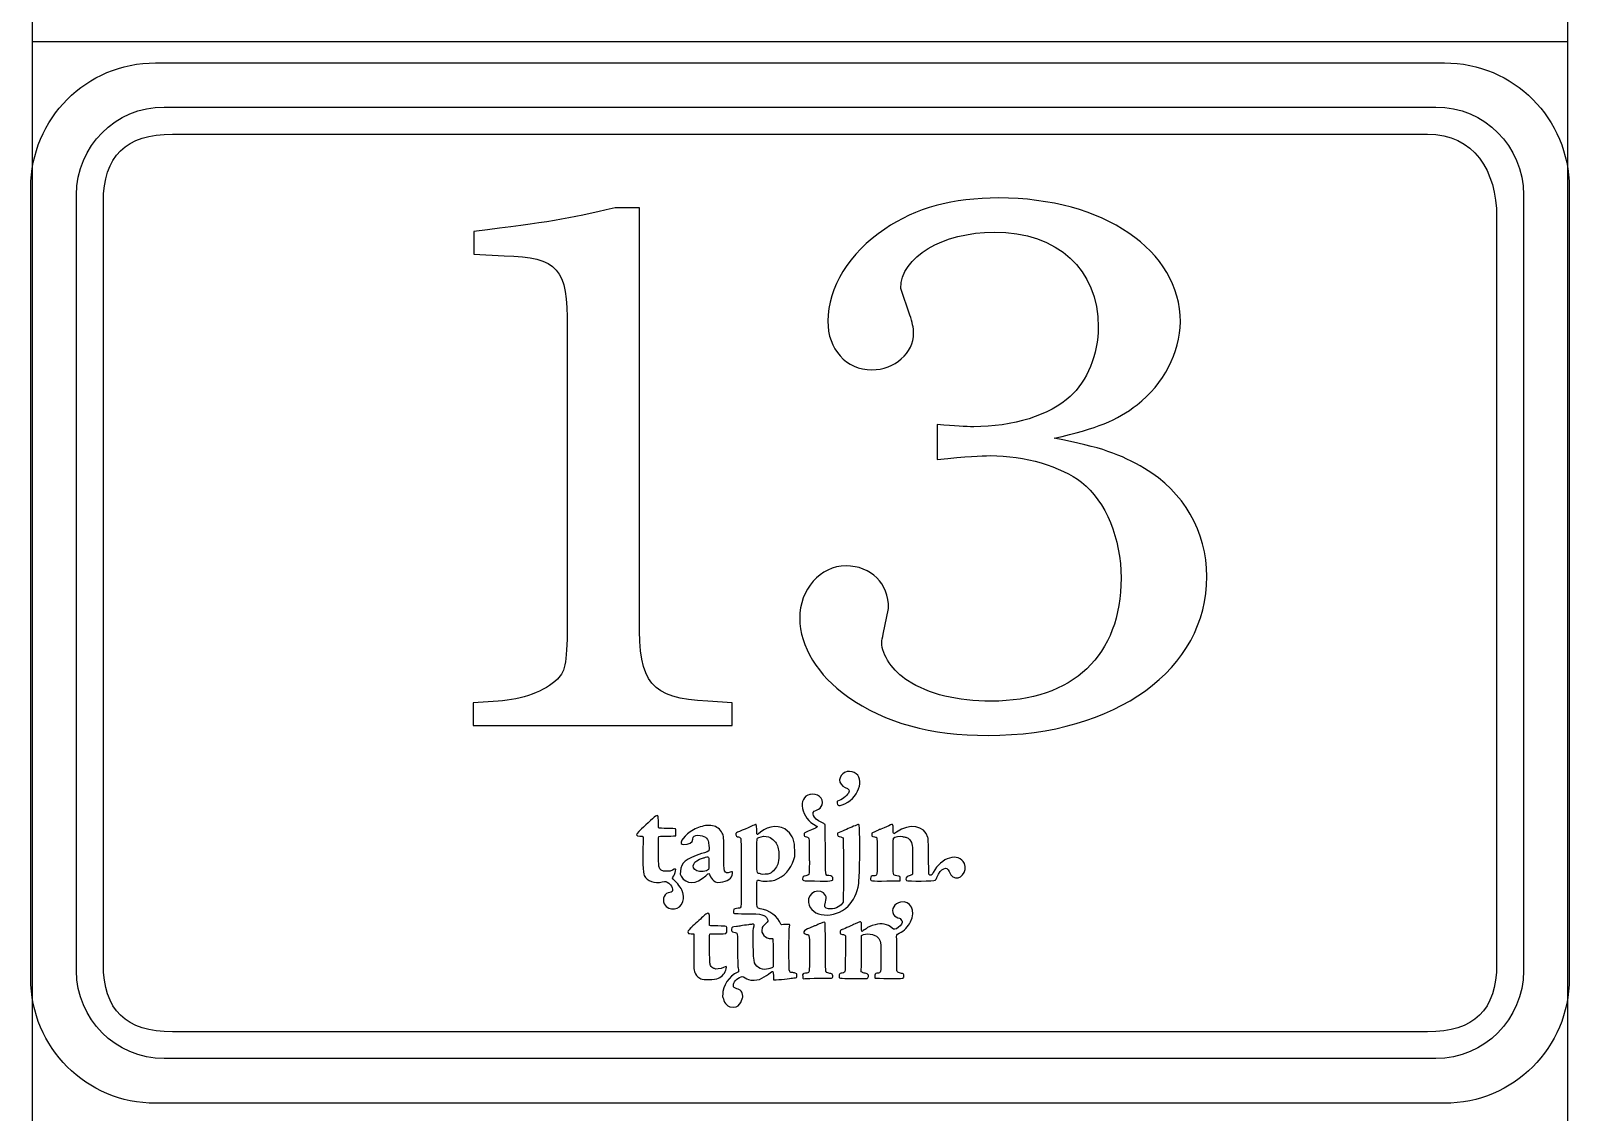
# Model space of a CAD drawing. Header units: millimetres. Extents: x 0 to 115, y 0 to 901.
# Drawn here: x -0.1 to 115.1, y 497.5 to 578.5 of the extents above; entities that cross this region are included whole.
import ezdxf

# ---------------------------------------------------------------- set-up
doc = ezdxf.new("R2010")
doc.units = ezdxf.units.MM
doc.layers.add('1', color=7, linetype='CONTINUOUS')

msp = doc.modelspace()

# ---------------------------------------------------------------- linework, layer by layer
at = {"layer": '1', "color": 7}
for p, q in [((0, 0.000023), (0, 900.64166)), ((114.999971, 900.64166), (114.999971, 0.000023)), ((0, 577.712068), (115.010869, 577.712068)), ((9.864019, 572.802107), (105.140122, 572.802107)), ((9.864019, 572.802107), (9.864019, 572.802107)), ((10.503252, 570.771165), (104.500888, 570.771165)), ((10.503252, 570.771165), (10.503252, 570.771165)), ((3.30588, 508.096314), (3.30588, 566.224918)), ((111.69826, 566.224918), (111.69826, 508.096314)), ((5.317772, 508.597964), (5.317772, 565.687285)), ((45.47129, 565.249135), (43.650604, 565.249135)), ((45.47129, 534.382491), (45.47129, 565.249135)), ((109.686369, 564.567215), (109.686369, 508.597964)), ((33.064802, 563.483835), (33.064802, 561.775332)), ((33.064802, 561.775332), (35.341277, 561.660679)), ((65.730965, 557.21956), (65.049045, 559.212049)), ((40.064971, 556.308688), (40.064971, 534.496791)), ((67.780251, 549.018535), (67.780251, 546.39916)), ((63.739887, 533.300875), (64.138173, 535.236919)), ((34.886546, 528.288961), (33.008004, 528.175719)), ((33.008004, 528.175719), (33.008004, 526.467217)), ((52.415015, 528.175719), (50.593271, 528.288961)), ((52.415015, 526.467217), (52.415015, 528.175719)), ((33.008004, 526.467217), (52.415015, 526.467217)), ((60.570179, 518.506081), (60.323587, 518.397425)), ((60.323587, 518.397425), (60.323587, 518.288417)), ((63.158156, 518.529717), (62.885459, 518.399895)), ((62.885459, 518.399895), (62.885459, 518.280303)), ((57.04099, 516.418342), (57.115426, 516.659642)), ((57.115426, 516.659642), (57.111545, 517.103436)), ((58.200218, 516.532995), (58.194573, 516.429631)), ((58.200218, 517.23855), (58.200218, 516.532995)), ((58.204098, 516.30122), (58.201276, 516.229606)), ((65.936281, 516.345317), (65.940515, 515.328259)), ((47.786218, 515.543453), (47.510698, 515.543453)), ((47.956962, 515.63835), (47.786218, 515.543453)), ((48.538693, 515.565325), (48.515057, 515.339547)), ((48.515057, 515.339547), (48.606073, 515.176917)), ((58.201276, 516.229606), (58.194573, 515.770642)), ((65.940515, 515.328259), (65.892184, 515.289806)), ((51.162301, 514.76205), (51.301648, 514.695728)), ((51.301648, 514.695728), (51.537304, 514.719364)), ((64.018228, 514.821317), (65.008828, 514.835075)), ((65.008828, 514.835075), (65.008828, 514.9716)), ((60.724695, 513.230995), (60.659784, 513.12622)), ((60.744098, 513.807081), (60.724695, 513.230995)), ((52.537782, 512.712764), (52.530726, 512.554367)), ((52.647848, 512.744514), (52.537782, 512.712764)), ((62.119226, 511.694648), (62.064192, 511.730278)), ((62.109701, 511.374678), (62.119226, 511.694648)), ((49.355726, 510.862092), (49.559632, 510.851156)), ((49.559632, 510.851156), (49.557162, 510.545298)), ((55.488062, 509.429109), (55.495118, 508.383123)), ((55.495118, 508.383123), (55.443965, 508.340437)), ((62.09312, 508.02082), (62.106879, 508.571859)), ((54.072718, 507.388289), (54.455834, 507.440501)), ((54.455834, 507.440501), (54.636457, 507.531517)), ((57.268531, 507.871948), (57.148587, 507.913223)), ((57.275234, 507.74777), (57.268531, 507.871948)), ((61.501865, 507.521992), (62.521745, 507.517759)), ((62.146742, 507.976723), (62.09312, 508.02082)), ((62.521745, 507.517759), (62.572545, 507.566089)), ((104.500888, 503.513026), (10.503252, 503.513026)), ((105.140122, 501.520537), (9.864019, 501.520537))]:
    msp.add_line(p, q, dxfattribs=at)
at = {"layer": '1', "color": 1}
for p, q in [((9.224645, 576.109398), (105.779526, 576.109398)), ((9.224645, 576.109398), (9.224645, 576.109398)), ((-0.119865, 507.514937), (-0.119865, 566.758318)), ((115.124035, 566.758318), (115.124035, 507.514937)), ((105.779526, 498.164915), (9.224645, 498.164915))]:
    msp.add_line(p, q, dxfattribs=at)
for points in [[(-0.119865, 566.758318), (-0.119865, 571.936743), (4.047196, 576.109398), (9.224645, 576.109398)], [(105.779526, 576.109398), (110.956975, 576.109398), (115.124035, 571.936743), (115.124035, 566.758318)], [(9.224645, 498.164915), (4.047196, 498.164915), (-0.119865, 502.334748), (-0.119865, 507.514937)], [(115.124035, 507.514937), (115.124035, 502.334748), (110.956975, 498.164915), (105.779526, 498.164915)]]:
    msp.add_open_spline(points, degree=3, dxfattribs=at)
at = {"layer": '1', "color": 7}
for points in [[(3.30588, 566.224918), (3.30588, 569.868407), (6.231466, 572.802107), (9.864019, 572.802107)], [(105.140122, 572.802107), (108.772674, 572.802107), (111.69826, 569.868407), (111.69826, 566.224918)], [(5.317772, 565.687285), (5.317772, 569.12581), (7.005814, 570.771165), (10.503252, 570.771165)], [(104.500888, 570.771165), (107.998327, 570.771165), (109.686369, 568.003976), (109.686369, 564.567215)], [(72.389645, 565.989263), (68.975109, 565.989263), (66.130662, 565.249135), (63.854187, 563.654932)], [(85.992403, 556.706621), (85.992403, 562.058965), (80.243184, 565.989263), (72.389645, 565.989263)], [(43.650604, 565.249135), (39.952082, 564.394707), (38.755813, 564.166107), (33.064802, 563.483835)], [(63.854187, 563.654932), (61.179426, 561.888221), (59.58487, 559.268493), (59.58487, 556.763418)], [(65.049045, 559.212049), (65.049045, 561.546379), (68.178537, 563.425979), (72.049214, 563.425979)], [(72.049214, 563.425979), (76.829706, 563.425979), (79.844897, 560.635507), (79.844897, 556.308688)], [(35.341277, 561.660679), (39.383052, 561.546379), (40.121415, 560.693363), (40.064971, 556.308688)], [(59.58487, 556.763418), (59.58487, 554.656277), (60.950473, 553.118518), (62.88687, 553.118518)], [(66.016362, 555.852546), (66.016362, 556.250479), (65.902062, 556.706621), (65.730965, 557.21956)], [(82.748258, 550.498791), (84.739689, 552.036549), (85.992403, 554.428735), (85.992403, 556.706621)], [(62.88687, 553.118518), (64.594315, 553.118518), (66.016362, 554.37088), (66.016362, 555.852546)], [(79.844897, 556.308688), (79.844897, 554.314435), (78.991881, 552.207294), (77.739167, 551.125677)], [(77.739167, 551.125677), (76.260675, 549.702219), (73.414817, 548.847791), (70.512867, 548.847791)], [(76.544661, 547.993363), (79.788453, 548.733491), (81.211911, 549.303932), (82.748258, 550.498791)], [(70.512867, 548.847791), (69.885981, 548.847791), (69.145853, 548.904235), (67.780251, 549.018535)], [(83.317642, 545.715477), (81.495897, 546.797446), (80.073497, 547.310033), (76.544661, 547.993363)], [(67.780251, 546.39916), (70.056726, 546.626349), (71.024042, 546.684205), (71.76417, 546.684205)], [(71.76417, 546.684205), (74.324631, 546.684205), (77.057248, 545.886574), (78.593595, 544.690305)], [(87.98348, 537.629105), (87.98348, 540.988961), (86.219592, 544.006622), (83.317642, 545.715477)], [(78.593595, 544.690305), (80.413928, 543.266847), (81.552342, 540.476374), (81.552342, 537.514805)], [(60.950473, 538.425677), (59.01584, 538.425677), (57.479493, 536.660377), (57.479493, 534.496791)], [(64.138173, 535.236919), (64.138173, 537.116519), (62.829015, 538.425677), (60.950473, 538.425677)], [(71.593073, 525.727089), (81.154056, 525.727089), (87.98348, 530.681147), (87.98348, 537.629105)], [(81.552342, 537.514805), (81.552342, 531.706319), (77.96812, 528.288961), (71.820614, 528.288961)], [(40.064971, 534.496791), (40.064971, 531.250178), (39.952082, 530.566847), (39.325196, 529.941019)], [(50.593271, 528.288961), (46.325365, 528.517561), (45.414493, 529.59953), (45.47129, 534.382491)], [(57.479493, 534.496791), (57.479493, 532.390002), (58.845095, 530.226416), (61.065126, 528.63045)], [(63.625234, 532.675047), (63.625234, 532.846144), (63.683442, 533.073333), (63.739887, 533.300875)], [(65.561631, 529.826719), (64.479662, 530.510403), (63.625234, 531.762764), (63.625234, 532.675047)], [(39.325196, 529.941019), (38.414324, 529.030147), (36.70829, 528.403261), (34.886546, 528.288961)], [(71.820614, 528.288961), (69.316598, 528.288961), (67.154423, 528.801547), (65.561631, 529.826719)], [(61.065126, 528.63045), (63.910631, 526.637961), (67.269076, 525.727089), (71.593073, 525.727089)], [(60.896851, 522.979303), (60.332054, 522.696728), (60.329231, 522.062786), (60.894029, 521.828542)], [(60.65167, 520.515503), (61.861345, 520.927547), (62.45119, 522.513636), (61.556898, 522.951786)], [(61.556898, 522.951786), (61.386154, 523.035747), (61.038667, 523.050917), (60.898262, 522.979303)], [(58.252429, 521.306431), (57.28229, 521.085945), (57.583915, 519.520317), (58.707159, 518.947053)], [(59.155187, 520.525028), (59.297004, 521.01292), (58.810523, 521.434489), (58.251018, 521.306431)], [(61.124392, 521.398506), (61.02244, 521.185075), (60.612865, 520.882039), (60.323587, 520.804781)], [(60.894029, 521.828542), (61.183659, 521.708597), (61.228815, 521.621814), (61.124392, 521.398506)], [(46.898629, 519.196467), (46.897571, 519.76832), (46.852062, 519.827586), (46.584657, 519.59052)], [(59.093098, 519.220103), (58.48244, 519.510792), (58.282768, 519.955997), (58.693401, 520.10875)], [(58.693401, 520.10875), (58.982679, 520.217758), (59.094509, 520.3183), (59.155187, 520.525028)], [(60.323587, 520.804781), (60.265731, 520.789611), (60.26432, 520.682014), (60.323587, 520.553956)], [(60.323587, 520.553956), (60.37474, 520.439656), (60.416015, 520.436833), (60.65167, 520.515503)], [(46.586068, 519.591931), (46.320073, 519.356275), (45.555251, 518.653542), (45.429662, 518.532186)], [(46.922265, 518.783011), (46.907096, 518.7943), (46.898629, 518.933295), (46.898629, 519.196467)], [(47.551973, 518.756906), (47.22001, 518.763961), (46.936023, 518.776308), (46.922265, 518.783011)], [(48.174979, 518.732211), (48.165101, 518.740325), (47.885348, 518.751614), (47.551973, 518.756906)], [(48.188737, 518.211159), (48.221546, 518.237617), (48.209198, 518.69905), (48.174979, 518.732211)], [(50.294115, 518.94035), (49.951215, 518.875439), (49.579035, 518.715631), (49.279879, 518.503258)], [(50.480382, 518.981625), (50.468034, 518.975981), (50.383721, 518.956931), (50.294115, 518.94035)], [(50.950282, 518.95552), (50.795765, 518.978803), (50.507898, 518.995383), (50.480382, 518.981625)], [(51.672418, 518.412595), (51.549651, 518.681058), (51.246615, 518.910011), (50.950282, 518.95552)], [(54.058959, 519.011964), (53.947482, 518.952697), (52.824237, 518.463395), (52.740276, 518.435878)], [(54.257573, 518.681058), (54.256162, 519.097336), (54.249107, 519.109683), (54.06037, 519.011964)], [(54.279445, 518.344861), (54.267098, 518.378022), (54.257573, 518.529717), (54.257573, 518.681058)], [(56.578145, 518.562525), (56.059915, 519.043714), (55.162801, 519.002439), (54.533093, 518.473272)], [(58.707159, 518.947053), (58.864145, 518.867325), (58.829926, 518.843689), (58.122959, 518.553)], [(59.375673, 519.058883), (59.365795, 519.075464), (59.239148, 519.149547), (59.093098, 519.220103)], [(59.40319, 517.2068), (59.396134, 518.207278), (59.383787, 519.040892), (59.375673, 519.058883)], [(61.111692, 518.741736), (60.949415, 518.674356), (60.705292, 518.566758), (60.570179, 518.506081)], [(61.626042, 518.962222), (61.506098, 518.910011), (61.274323, 518.810881), (61.111692, 518.741736)], [(61.970354, 518.346272), (61.950951, 519.164717), (61.97882, 519.113917), (61.626042, 518.962222)], [(63.50282, 518.683881), (63.464015, 518.670122), (63.30844, 518.602742), (63.158156, 518.529717)], [(63.969898, 518.882495), (63.752234, 518.785833), (63.542684, 518.696228), (63.50282, 518.683881)], [(64.482484, 518.672945), (64.465903, 519.13332), (64.503298, 519.11815), (63.969898, 518.882495)], [(64.736131, 518.477153), (64.485306, 518.296883), (64.496242, 518.287006), (64.482484, 518.672945)], [(67.081398, 518.081689), (66.825281, 518.980214), (65.692512, 519.171772), (64.736131, 518.477153)], [(45.429662, 518.532186), (45.180249, 518.288417), (45.206707, 518.182231), (45.509743, 518.182231)], [(45.509743, 518.182231), (45.789496, 518.182231), (45.786674, 518.189286), (45.735874, 517.339092)], [(46.934612, 515.936095), (46.897571, 516.083556), (46.884871, 518.081689), (46.922265, 518.139545)], [(46.922265, 518.139545), (46.937435, 518.164239), (47.062671, 518.171295), (47.549151, 518.17835)], [(47.549151, 518.17835), (47.962607, 518.183642), (48.167923, 518.19352), (48.188737, 518.211159)], [(49.279879, 518.503258), (48.669573, 518.076045), (48.392643, 517.546878), (48.77964, 517.546878)], [(48.77964, 517.546878), (49.177926, 517.546878), (49.452387, 517.707039), (49.475671, 517.953631)], [(49.475671, 517.953631), (49.497896, 518.179409), (49.58609, 518.247142), (49.860198, 518.247142)], [(49.860198, 518.247142), (50.292704, 518.247142), (50.643012, 518.011486), (50.644423, 517.719386)], [(50.667707, 517.522184), (50.751668, 517.088267), (50.702279, 516.998661), (50.338212, 516.93375)], [(50.644423, 517.719386), (50.644423, 517.675289), (50.653948, 517.587095), (50.667707, 517.522184)], [(51.793421, 516.889653), (51.790951, 518.169884), (51.793421, 518.143778), (51.672418, 518.412595)], [(52.740276, 518.435878), (52.628798, 518.399895), (52.708526, 518.138134), (52.829882, 518.138134)], [(52.829882, 518.138134), (52.908551, 518.138134), (53.036609, 518.067931), (53.075062, 518.00302)], [(53.075062, 518.00302), (53.094465, 517.973034), (53.101168, 513.133275), (53.082118, 512.960767)], [(54.26992, 516.735489), (54.267098, 518.090156), (54.257573, 517.993495), (54.420204, 518.077456)], [(54.533093, 518.473272), (54.294615, 518.271836), (54.305904, 518.277481), (54.279445, 518.344861)], [(54.420204, 518.077456), (54.621287, 518.182231), (54.913387, 518.1974), (55.150454, 518.11485)], [(55.150454, 518.11485), (55.442554, 518.014309), (55.759701, 517.69187), (55.80909, 517.446336)], [(55.80909, 517.446336), (55.821437, 517.38707), (55.847895, 517.294995), (55.866945, 517.239609)], [(57.111545, 517.103436), (57.10449, 517.815695), (56.959851, 518.208689), (56.578145, 518.562525)], [(58.122959, 518.553), (57.836151, 518.434467), (57.804401, 518.409772), (57.805812, 518.29265)], [(57.805812, 518.29265), (57.805812, 518.179409), (57.826626, 518.160359), (57.990668, 518.122964)], [(57.990668, 518.122964), (58.204098, 518.074986), (58.200218, 518.096859), (58.200218, 517.23855)], [(60.323587, 518.288417), (60.323587, 518.164239), (60.330642, 518.158947), (60.557831, 518.11485)], [(60.557831, 518.11485), (60.633679, 518.099681), (60.708115, 518.073575), (60.723284, 518.054172)], [(60.723284, 518.054172), (60.757856, 518.014309), (60.773026, 514.710898), (60.744098, 513.807081)], [(61.900151, 514.628348), (61.938604, 514.854478), (62.004926, 517.181753), (61.986934, 517.655886)], [(61.986934, 517.655886), (61.986934, 517.673878), (61.97882, 517.98397), (61.970354, 518.346272)], [(62.885459, 518.280303), (62.885459, 518.148011), (62.867467, 518.16177), (63.092187, 518.122964)], [(63.092187, 518.122964), (63.298915, 518.088745), (63.290448, 518.151892), (63.290448, 516.703739)], [(64.481073, 516.658231), (64.481073, 517.786767), (64.486717, 517.997728), (64.514234, 518.039003)], [(64.514234, 518.039003), (64.580203, 518.138134), (64.982723, 518.207278), (65.181337, 518.153303)], [(65.181337, 518.153303), (65.250128, 518.134253), (65.363017, 518.107795), (65.434631, 518.092625)], [(65.434631, 518.092625), (65.666406, 518.047117), (65.849498, 517.814284), (65.910176, 517.489022)], [(65.910176, 517.489022), (65.923934, 517.412117), (65.93487, 516.961267), (65.936281, 516.345317)], [(67.133962, 516.637417), (67.120203, 517.775831), (67.113148, 517.9688), (67.081398, 518.081689)], [(45.735874, 517.339092), (45.692835, 516.640239), (45.745399, 515.354717), (45.821246, 515.222425)], [(50.129015, 516.877306), (48.927101, 516.465261), (48.606073, 516.200678), (48.538693, 515.565325)], [(49.767771, 515.586139), (49.279879, 515.832731), (49.519768, 516.350961), (50.203451, 516.52735)], [(50.338212, 516.93375), (50.28459, 516.922814), (50.189693, 516.89812), (50.129015, 516.877306)], [(50.203451, 516.52735), (50.283179, 516.547811), (50.382309, 516.57815), (50.425348, 516.596142)], [(50.425348, 516.596142), (50.568576, 516.652586), (50.649715, 516.629303), (50.67194, 516.528761)], [(50.67194, 516.528761), (50.700868, 516.390825), (50.682876, 515.719842), (50.648304, 515.678567)], [(52.262262, 515.47572), (51.800476, 515.362831), (51.796243, 515.376589), (51.793421, 516.889653)], [(54.464301, 515.378), (54.258984, 515.420686), (54.271332, 515.331081), (54.26992, 516.735489)], [(55.614709, 514.892931), (56.313562, 515.139522), (56.816623, 515.678567), (57.04099, 516.418342)], [(55.866945, 517.239609), (55.949848, 517.023356), (55.929034, 516.379889), (55.832726, 516.084967)], [(58.194573, 516.429631), (58.195984, 516.374245), (58.194573, 516.361897), (58.204098, 516.30122)], [(59.671654, 515.224895), (59.396134, 515.233361), (59.416948, 515.078845), (59.40319, 517.2068)], [(63.290448, 516.703739), (63.290448, 515.16845), (63.296092, 515.203022), (63.002581, 515.203022)], [(64.762237, 515.21537), (64.446853, 515.273225), (64.478251, 515.107772), (64.481073, 516.658231)], [(67.151953, 515.318734), (67.150542, 515.318734), (67.142076, 515.914222), (67.133962, 516.637417)], [(69.814014, 516.124831), (69.384331, 516.982081), (68.057181, 516.600375), (67.479684, 515.453847)], [(45.821246, 515.222425), (46.067837, 514.792389), (46.603707, 514.607534), (47.182615, 514.753936)], [(47.510698, 515.543453), (47.127582, 515.543453), (47.015751, 515.616478), (46.934612, 515.936095)], [(48.132293, 514.824139), (47.904751, 515.049917), (47.907573, 515.03757), (48.042687, 515.207256)], [(48.19544, 515.667278), (48.176037, 515.740303), (48.132293, 515.735011), (47.956962, 515.63835)], [(48.042687, 515.207256), (48.100543, 515.280281), (48.21061, 515.610834), (48.19544, 515.667278)], [(48.606073, 515.176917), (48.961673, 514.537331), (49.744487, 514.551089), (50.441576, 515.211136)], [(50.648304, 515.678567), (50.521657, 515.525461), (49.996723, 515.470428), (49.767771, 515.586139)], [(50.441576, 515.211136), (50.696634, 515.452436), (50.688521, 515.455259), (50.805643, 515.13282)], [(51.537304, 514.719364), (52.055534, 514.772986), (52.416426, 515.033689), (52.45629, 515.385056)], [(52.45629, 515.385056), (52.470048, 515.510292), (52.448176, 515.521228), (52.262262, 515.47572)], [(54.596593, 515.335314), (54.590948, 515.343428), (54.53027, 515.364242), (54.464301, 515.378)], [(55.245704, 515.380822), (55.120115, 515.322967), (54.62552, 515.285572), (54.596593, 515.335314)], [(55.832726, 516.084967), (55.741709, 515.810859), (55.47007, 515.485597), (55.245704, 515.380822)], [(57.94657, 515.210078), (57.723262, 515.16457), (57.695745, 515.139522), (57.695745, 514.989239)], [(58.194573, 515.770642), (58.187518, 515.236184), (58.198806, 515.262289), (57.94657, 515.210078)], [(59.97222, 514.957842), (59.97222, 515.128586), (59.868856, 515.221014), (59.671654, 515.224895)], [(63.002581, 515.203022), (62.83854, 515.203022), (62.790209, 515.153281), (62.787387, 514.999117)], [(65.008828, 514.9716), (65.008828, 515.153281), (64.99119, 515.172684), (64.762237, 515.21537)], [(65.684045, 515.211136), (65.466381, 515.161747), (65.35067, 514.957842), (65.478728, 514.851656)], [(65.892184, 515.289806), (65.864667, 515.267934), (65.771181, 515.233361), (65.684045, 515.211136)], [(67.479684, 515.453847), (67.359739, 515.216781), (67.278601, 515.180797), (67.151953, 515.318734)], [(67.756614, 515.091545), (68.068117, 515.788634), (68.495331, 515.985836), (68.680187, 515.519817)], [(68.680187, 515.519817), (68.761326, 515.31062), (68.830117, 515.212547), (68.94477, 515.1367)], [(68.94477, 515.1367), (69.458767, 514.795211), (70.108937, 515.531106), (69.814014, 516.124831)], [(47.182615, 514.753936), (47.437673, 514.818495), (47.491296, 514.807559), (47.685676, 514.64775)], [(47.685676, 514.64775), (48.016229, 514.377523), (48.063148, 513.953131), (47.762935, 513.953131)], [(48.694268, 514.035681), (48.694268, 514.151745), (48.421571, 514.53345), (48.132293, 514.824139)], [(48.724607, 513.946075), (48.708026, 513.972534), (48.694268, 514.013809), (48.694268, 514.035681)], [(50.805643, 515.13282), (50.862087, 514.979714), (50.997201, 514.837898), (51.162301, 514.76205)], [(54.261454, 513.95172), (54.26992, 514.99065), (54.25334, 514.921859), (54.480882, 514.854478)], [(54.480882, 514.854478), (54.728884, 514.780042), (55.360004, 514.801914), (55.614709, 514.892931)], [(57.695745, 514.989239), (57.695745, 514.82802), (57.666818, 514.833664), (58.582981, 514.819906)], [(59.415537, 513.731234), (59.068404, 514.403628), (58.01254, 513.9683), (58.135306, 513.203478)], [(58.582981, 514.819906), (59.838518, 514.801914), (59.97222, 514.814261), (59.97222, 514.957842)], [(61.110634, 512.943128), (61.52797, 513.356584), (61.775973, 513.884339), (61.900151, 514.628348)], [(62.787387, 514.999117), (62.786329, 514.801914), (62.762692, 514.804736), (64.018228, 514.821317)], [(65.478728, 514.851656), (65.557398, 514.786745), (67.58587, 514.807559), (67.646548, 514.874939)], [(67.646548, 514.874939), (67.661717, 514.89152), (67.711459, 514.989239), (67.756614, 515.091545)], [(47.762935, 513.953131), (47.389343, 513.953131), (47.14134, 513.463828), (47.332898, 513.109639)], [(47.332898, 513.109639), (47.65816, 512.513092), (48.558096, 512.62457), (48.730251, 513.282148)], [(48.730251, 513.282148), (48.79234, 513.521684), (48.790929, 513.844123), (48.724607, 513.946075)], [(53.082118, 512.960767), (53.065537, 512.812248), (53.032376, 512.78332), (52.865512, 512.779086)], [(54.522157, 512.740634), (54.25334, 512.769561), (54.251929, 512.773442), (54.261454, 513.95172)], [(58.135306, 513.203478), (58.315929, 512.081645), (60.085109, 511.92607), (61.110634, 512.943128)], [(59.640256, 512.734989), (59.350626, 512.772031), (59.289948, 512.896209), (59.40319, 513.229584)], [(59.40319, 513.229584), (59.481506, 513.465239), (59.48574, 513.59612), (59.415537, 513.731234)], [(60.659784, 513.12622), (60.495742, 512.861636), (60.037131, 512.685248), (59.640256, 512.734989)], [(65.031053, 513.235228), (64.576323, 513.151267), (64.310328, 512.690892), (64.501887, 512.3173)], [(65.783528, 511.749681), (66.198042, 512.591761), (65.798698, 513.379867), (65.031053, 513.236639)], [(50.454276, 512.331059), (50.273654, 512.183598), (50.027062, 511.959231), (49.709915, 511.661486)], [(50.731207, 511.908078), (50.733676, 512.442889), (50.682876, 512.521206), (50.452865, 512.331059)], [(50.729796, 511.494623), (50.728384, 511.515436), (50.729796, 511.70135), (50.731207, 511.908078)], [(52.530726, 512.554367), (52.524023, 512.358575), (52.420659, 512.379389), (53.445832, 512.367042)], [(52.865512, 512.779086), (52.806598, 512.779086), (52.707115, 512.761095), (52.647848, 512.744514)], [(53.445832, 512.367042), (54.698545, 512.351873), (54.876345, 512.309186), (55.054145, 511.979692)], [(56.062737, 511.578936), (55.879293, 512.146556), (55.187848, 512.667256), (54.522157, 512.740634)], [(55.054145, 511.979692), (55.136695, 511.83082), (55.131051, 511.817061), (54.896807, 511.58705)], [(59.382376, 511.668189), (59.359093, 511.755325), (59.313584, 511.749681), (59.040534, 511.639261)], [(61.858876, 511.698528), (61.777384, 511.661486), (61.701537, 511.629736), (61.692012, 511.629736)], [(62.064192, 511.730278), (62.010217, 511.76485), (62.002104, 511.76485), (61.858876, 511.698528)], [(64.501887, 512.3173), (64.567856, 512.189242), (64.81727, 512.023789), (64.947092, 512.023789)], [(65.146765, 511.810359), (65.177103, 511.687592), (65.066684, 511.500267), (64.879359, 511.355628)], [(64.940037, 510.898075), (65.317509, 511.103392), (65.609609, 511.398314), (65.783528, 511.749681)], [(64.947092, 512.023789), (64.989778, 512.023789), (65.131595, 511.871036), (65.146765, 511.810359)], [(49.362782, 511.343281), (49.24954, 511.260378), (49.110546, 511.075875), (49.111957, 511.008142)], [(49.111957, 511.008142), (49.111957, 510.887139), (49.133829, 510.874439), (49.355726, 510.862092)], [(49.709915, 511.661486), (49.543404, 511.505911), (49.386065, 511.36092), (49.362782, 511.343281)], [(49.557162, 510.545298), (49.557162, 510.375612), (49.551518, 509.79), (49.545873, 509.241784)], [(50.753079, 508.661464), (50.729796, 508.686159), (50.717448, 510.801414), (50.740732, 510.838809)], [(51.344334, 511.447703), (50.802821, 511.458992), (50.731207, 511.464284), (50.729796, 511.494623)], [(50.740732, 510.838809), (50.750257, 510.853978), (50.951693, 510.862092), (51.329165, 510.862092)], [(51.329165, 510.862092), (52.055534, 510.862092), (52.010026, 510.8441), (52.01814, 511.150312)], [(52.01814, 511.150312), (52.026607, 511.457581), (52.08164, 511.433945), (51.344334, 511.447703)], [(52.377973, 511.217692), (52.369507, 511.056473), (52.394554, 511.023312), (52.543073, 510.991562)], [(52.745921, 511.412073), (52.427362, 511.376089), (52.386087, 511.354217), (52.377973, 511.217692)], [(52.543073, 510.991562), (52.850343, 510.928414), (52.832704, 511.013787), (52.831293, 509.652417)], [(53.064126, 511.45617), (52.991101, 511.442411), (52.849284, 511.423009), (52.745921, 511.412073)], [(53.655382, 511.540131), (53.443009, 511.515436), (53.240515, 511.485098), (53.064126, 511.45617)], [(53.910087, 511.576114), (53.86599, 511.569059), (53.75169, 511.552478), (53.655382, 511.540131)], [(54.027209, 511.27837), (54.104468, 511.558123), (54.085065, 511.605042), (53.910087, 511.576114)], [(54.100234, 508.697448), (53.99299, 508.992017), (53.937957, 510.953109), (54.027209, 511.27837)], [(54.655859, 511.284014), (54.537326, 510.881495), (54.908095, 510.477564), (55.365295, 510.509314)], [(54.896807, 511.58705), (54.732765, 511.42442), (54.677732, 511.355628), (54.655859, 511.284014)], [(55.365295, 510.509314), (55.489473, 510.51637), (55.481359, 510.592217), (55.488062, 509.429109)], [(56.277579, 511.551067), (56.093076, 511.53872), (56.075084, 511.540131), (56.062737, 511.578936)], [(56.718551, 511.394081), (56.773937, 511.595164), (56.791576, 511.588461), (56.277579, 511.551067)], [(56.677276, 509.766717), (56.677276, 511.144667), (56.681509, 511.255087), (56.718551, 511.394081)], [(58.220679, 511.289306), (57.747956, 511.121384), (57.632245, 510.878673), (57.99737, 510.820817)], [(57.99737, 510.820817), (58.226323, 510.785187), (58.227734, 510.779542), (58.215387, 509.2566)], [(58.427406, 511.385967), (58.357204, 511.347162), (58.263365, 511.304475), (58.220679, 511.289306)], [(58.587215, 511.453348), (58.569223, 511.453348), (58.497609, 511.423009), (58.427406, 511.385967)], [(58.709981, 511.496034), (58.66024, 511.47275), (58.605206, 511.453348), (58.587215, 511.453348)], [(59.040534, 511.639261), (58.908243, 511.585639), (58.75937, 511.520728), (58.709981, 511.496034)], [(59.409893, 509.827395), (59.404601, 510.805648), (59.391901, 511.632559), (59.382376, 511.668189)], [(60.63509, 511.16795), (60.567709, 511.16795), (60.498565, 511.075875), (60.498565, 510.982037)], [(60.498565, 510.982037), (60.498565, 510.873381), (60.564887, 510.817995), (60.695767, 510.817995)], [(61.518445, 511.552478), (61.315951, 511.451936), (60.662606, 511.16795), (60.63509, 511.16795)], [(60.695767, 510.817995), (60.776906, 510.817995), (60.881681, 510.767195), (60.901084, 510.718864)], [(60.901084, 510.718864), (60.921545, 510.665242), (60.892617, 508.085378), (60.870745, 508.027523)], [(61.692012, 511.629736), (61.681076, 511.629736), (61.603817, 511.595164), (61.518445, 511.552478)], [(62.240581, 511.10057), (62.109701, 510.98627), (62.098412, 511.010964), (62.109701, 511.374678)], [(62.110759, 510.003784), (62.101234, 510.731212), (62.101234, 510.732623), (62.148154, 510.762962)], [(62.148154, 510.762962), (62.41697, 510.935117), (63.134873, 510.833164), (63.334545, 510.594687)], [(62.33689, 511.16795), (62.325954, 511.16795), (62.281856, 511.137964), (62.240581, 511.10057)], [(62.44872, 511.24662), (62.397567, 511.203934), (62.346415, 511.16795), (62.33689, 511.16795)], [(63.123937, 511.544364), (62.827604, 511.464284), (62.57819, 511.355628), (62.44872, 511.24662)], [(64.399934, 511.296362), (64.051037, 511.594106), (63.624176, 511.676656), (63.123937, 511.544364)], [(63.334545, 510.594687), (63.55362, 510.334337), (63.562087, 510.279303), (63.563498, 509.077742)], [(64.879359, 511.355628), (64.621831, 511.158425), (64.569267, 511.151723), (64.399934, 511.296362)], [(64.748478, 510.446167), (64.727665, 510.809881), (64.712848, 510.775309), (64.940037, 510.898075)], [(52.831293, 509.652417), (52.829882, 508.691803), (52.835526, 508.47802), (52.864454, 508.321034)], [(56.899173, 507.955909), (56.670573, 507.962964), (56.677276, 507.907578), (56.677276, 509.766717)], [(59.509376, 507.95732), (59.41977, 507.976723), (59.421181, 507.946384), (59.409893, 509.827395)], [(62.106879, 508.571859), (62.123459, 509.267889), (62.123459, 509.153589), (62.110759, 510.003784)], [(64.754123, 509.154648), (64.760826, 509.701806), (64.758003, 510.283537), (64.748478, 510.446167)], [(10.503252, 503.513026), (7.005814, 503.513026), (5.317772, 505.159792), (5.317772, 508.597964)], [(49.545873, 509.241784), (49.539171, 508.362309), (49.541993, 508.23425), (49.57339, 508.147467)], [(50.775304, 508.57327), (50.775304, 508.610312), (50.764015, 508.650528), (50.753079, 508.661464)], [(50.988734, 508.29775), (50.888193, 508.3295), (50.775304, 508.47555), (50.775304, 508.57327)], [(51.090687, 508.252242), (51.079751, 508.263178), (51.032832, 508.282581), (50.988734, 508.29775)], [(51.771548, 508.3295), (51.571876, 508.232839), (51.163712, 508.184509), (51.090687, 508.252242)], [(51.405012, 507.537162), (51.673829, 507.652873), (51.927123, 507.961553), (51.981098, 508.238484)], [(51.981098, 508.238484), (52.019551, 508.440978), (52.005793, 508.445212), (51.771548, 508.3295)], [(52.864454, 508.321034), (52.911021, 508.066328), (52.909609, 508.0247), (52.849284, 507.998595)], [(55.149043, 508.241306), (54.760634, 508.093845), (54.235348, 508.323856), (54.100234, 508.697448)], [(55.311673, 508.287873), (55.267576, 508.279759), (55.194551, 508.260356), (55.149043, 508.241306)], [(55.443965, 508.340437), (55.415037, 508.319623), (55.357182, 508.294928), (55.311673, 508.287873)], [(58.215387, 509.2566), (58.204098, 507.830673), (58.226323, 507.933684), (57.925756, 507.911812)], [(63.563498, 509.077742), (63.563498, 507.867714), (63.58537, 507.953087), (63.269987, 507.908989)], [(64.955206, 507.936506), (64.727665, 508.002828), (64.740365, 507.931214), (64.754123, 509.154648)], [(109.686369, 508.597964), (109.686369, 505.159792), (107.998327, 503.513026), (104.500888, 503.513026)], [(9.864019, 501.520537), (6.231466, 501.520537), (3.30588, 504.452826), (3.30588, 508.096314)], [(49.57339, 508.147467), (49.592793, 508.091023), (49.618898, 508.005651), (49.632657, 507.958731)], [(49.632657, 507.958731), (49.661585, 507.853956), (49.842207, 507.622534), (49.931812, 507.577026)], [(49.931812, 507.577026), (49.967796, 507.559034), (50.032354, 507.521992), (50.076451, 507.491653)], [(50.076451, 507.491653), (50.239082, 507.388289), (51.126671, 507.418628), (51.405012, 507.537162)], [(52.849284, 507.998595), (52.162779, 507.683212), (51.695701, 506.978714), (51.720396, 506.292562)], [(52.529315, 506.901809), (52.448176, 507.133231), (52.617509, 507.393581), (52.964996, 507.577026)], [(52.964996, 507.577026), (53.171723, 507.68427), (53.192184, 507.683212), (53.398912, 507.566089)], [(53.398912, 507.566089), (53.601407, 507.448967), (53.626454, 507.382645), (54.072718, 507.388289)], [(54.636457, 507.531517), (54.881637, 507.651462), (55.118704, 507.801745), (55.300737, 507.953087)], [(55.300737, 507.953087), (55.497587, 508.117128), (55.506054, 508.106192), (55.506054, 507.714609)], [(55.506054, 507.714609), (55.506054, 507.554801), (55.515579, 507.418628), (55.526515, 507.411573)], [(55.526515, 507.411573), (55.562498, 507.388289), (56.642704, 507.488831), (56.82897, 507.532928)], [(56.82897, 507.532928), (56.878359, 507.542453), (56.977843, 507.551978), (57.050868, 507.551978)], [(57.148587, 507.913223), (57.082618, 507.932626), (56.969376, 507.955909), (56.899173, 507.955909)], [(57.050868, 507.551978), (57.242426, 507.551978), (57.283701, 507.589373), (57.275234, 507.74777)], [(57.925756, 507.911812), (57.712326, 507.892409), (57.68622, 507.859601), (57.70527, 507.654284)], [(57.70527, 507.654284), (57.724673, 507.465195), (57.702448, 507.486009), (57.870723, 507.509292)], [(57.870723, 507.509292), (57.947981, 507.521992), (58.434462, 507.531517), (58.95234, 507.530106)], [(58.95234, 507.530106), (60.017729, 507.524462), (59.950348, 507.514937), (59.950348, 507.707906)], [(59.66354, 507.913223), (59.609918, 507.931214), (59.540773, 507.950264), (59.509376, 507.95732)], [(59.815234, 507.882884), (59.784895, 507.882884), (59.717162, 507.898053), (59.66354, 507.913223)], [(59.950348, 507.707906), (59.950348, 507.825028), (59.90484, 507.882884), (59.815234, 507.882884)], [(60.432595, 507.683212), (60.432595, 507.514937), (60.351104, 507.525873), (61.501865, 507.521992)], [(60.582526, 507.903698), (60.483395, 507.903698), (60.432595, 507.829262), (60.432595, 507.683212)], [(60.870745, 508.027523), (60.849931, 507.971078), (60.692945, 507.903698), (60.582526, 507.903698)], [(62.372873, 507.907578), (62.27339, 507.924159), (62.177081, 507.955909), (62.146742, 507.976723)], [(62.572545, 507.566089), (62.715773, 507.710728), (62.625109, 507.864892), (62.372873, 507.907578)], [(63.132051, 507.838787), (63.096067, 507.765762), (63.095009, 507.531517), (63.132051, 507.532928)], [(63.269987, 507.908989), (63.183204, 507.898053), (63.154276, 507.882884), (63.132051, 507.838787)], [(63.132051, 507.532928), (63.14722, 507.532928), (63.621353, 507.527284), (64.18474, 507.521992)], [(64.18474, 507.521992), (65.346437, 507.506823), (65.272001, 507.494123), (65.272001, 507.685681)], [(65.18804, 507.884295), (65.15629, 507.884295), (65.051515, 507.907578), (64.955206, 507.936506)], [(65.272001, 507.685681), (65.272001, 507.849723), (65.258242, 507.882884), (65.18804, 507.884295)], [(111.69826, 508.096314), (111.69826, 504.452826), (108.772674, 501.520537), (105.140122, 501.520537)], [(51.720396, 506.292562), (51.720396, 506.292562), (51.674887, 506.208601), (51.728862, 506.095712)], [(51.728862, 506.095712), (51.781073, 505.983881), (51.796243, 505.752459), (51.931357, 505.631103)], [(52.864454, 506.719776), (52.770615, 506.719776), (52.550129, 506.83972), (52.529315, 506.901809)], [(52.540604, 505.36652), (53.051779, 505.347117), (53.204532, 506.090067), (53.211587, 506.111939)], [(53.156554, 506.502112), (53.114926, 506.559967), (52.900084, 506.719776), (52.864454, 506.719776)], [(53.211587, 506.111939), (53.23099, 506.161681), (53.188304, 506.456603), (53.156554, 506.502112)], [(51.931357, 505.631103), (52.066471, 505.508689), (52.029076, 505.384512), (52.540604, 505.36652)]]:
    msp.add_open_spline(points, degree=3, dxfattribs=at)

doc.saveas('drawing.dxf')
